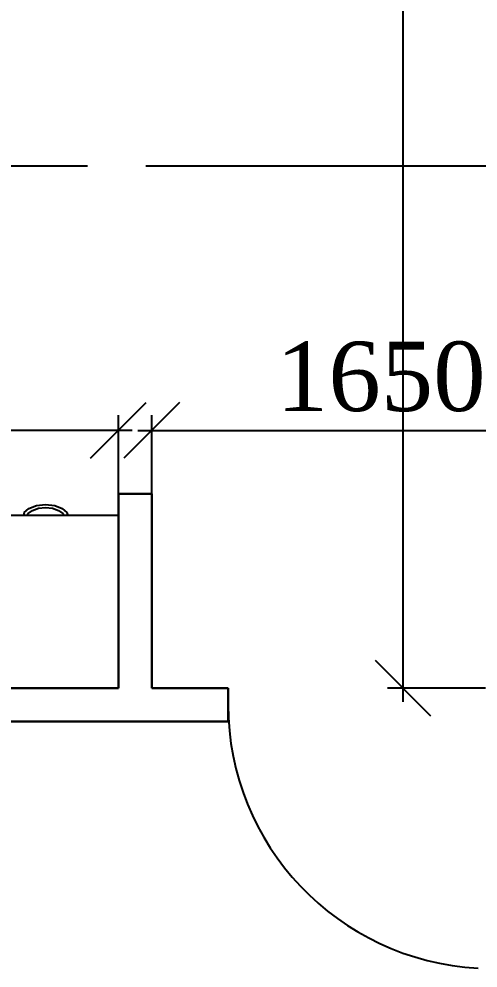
# Model space of a CAD drawing. Header units: inches. Extents: x 2870606 to 3671143, y -733551 to -473558.
# Drawn here: x 3490424 to 3492077, y -509312 to -505892 of the extents above; entities that cross this region are included whole.
import ezdxf

# ---------------------------------------------------------------- set-up
doc = ezdxf.new("R2010")
doc.units = ezdxf.units.IN
doc.header["$MEASUREMENT"] = 0
doc.linetypes.add('ACAD_ISO08W100', pattern=[36, 24, -3, 6, -3])
doc.styles.add('J~stule', font='dutch.ttf')
doc.dimstyles.new('J~style', dxfattribs={"dimscale": 100, "dimtxt": 2.5, "dimasz": 2, "dimexe": 0.55, "dimexo": 0.725, "dimtad": 1, "dimdec": 0, "dimdsep": 46, "dimtxsty": 'J~stule', "dimblk": 'OBLIQUE', "dimcen": 2, "dimdle": 0.5, "dimadec": 0, "dimazin": 0, "dimtfac": 1, "dimtdec": 0, "dimtmove": 0, "dimatfit": 3, "dimfxl": 1, "dimarcsym": 0})

# ---------------------------------------------------------------- blocks, each defined once
blk = doc.blocks.new('_Oblique')
at = {"color": 0, "linetype": 'ByBlock', "lineweight": -2}
blk.add_line((-0.5, -0.5), (0.5, 0.5), dxfattribs=at)
blk = doc.blocks.new('*D728')
at = {"color": 0, "lineweight": -2, "transparency": 16777216}
for p, q in [((3491806.5, -500573.1), (3491806.5, -508353.1)), ((3492144.5, -500623.1), (3491751.5, -500623.1)), ((3492105, -508303.1), (3491751.5, -508303.1))]:
    blk.add_line(p, q, dxfattribs=at)
at = {"layer": 'Defpoints', "color": 0, "lineweight": 35, "transparency": 16777216}
for p in [(3492217, -500623.1), (3491806.5, -508303.1), (3492177.5, -508303.1)]:
    blk.add_point(p, dxfattribs=at)
at = {"color": 0, "lineweight": -2, "transparency": 16777216, "xscale": 200, "yscale": 200, "zscale": 200}
for p, rotation in [((3491806.5, -500623.1), 90), ((3491806.5, -508303.1), 270)]:
    blk.add_blockref('_Oblique', p, dxfattribs=dict(at, rotation=rotation))
at = {"color": 0, "transparency": 16777216, "insert": (3491616.3, -504463.1), "char_height": 250, "attachment_point": 5, "rotation": 90, "style": 'J~stule'}
blk.add_mtext('7680', dxfattribs=at)
blk = doc.blocks.new('fgdgf')
for p, q in [((830048.4, 158583.2, -1288.5), (830048.4, 157961.3, -1288.5)), ((830048.4, 157961.3, -1288.5), (831181.1, 157961.3, -1288.5)), ((830233.6, 157950.9, -1288.5), (830230.9, 157961.3, -1288.5)), ((830250.7, 157935.7, -1288.5), (830233.6, 157950.9, -1288.5)), ((830248.2, 157954.2, -1288.5), (830244.6, 157961.3, -1288.5)), ((830263.8, 157942.8, -1288.5), (830248.2, 157954.2, -1288.5)), ((830278, 157925.4, -1288.5), (830250.7, 157935.7, -1288.5)), ((830285.7, 157935.5, -1288.5), (830263.8, 157942.8, -1288.5)), ((830310.8, 157932.9, -1288.5), (830285.7, 157935.5, -1288.5)), ((830335.9, 157935.5, -1288.5), (830310.8, 157932.9, -1288.5)), ((830357.8, 157942.8, -1288.5), (830335.9, 157935.5, -1288.5)), ((830370.9, 157935.7, -1288.5), (830343.7, 157925.4, -1288.5)), ((830373.5, 157954.2, -1288.5), (830357.8, 157942.8, -1288.5)), ((830388.1, 157950.9, -1288.5), (830370.9, 157935.7, -1288.5)), ((830377.1, 157961.3, -1288.5), (830373.5, 157954.2, -1288.5)), ((830388.1, 157950.9, -1288.5), (830390.7, 157961.3, -1288.5)), ((830310.8, 157921.7, -1288.5), (830278, 157925.4, -1288.5)), ((830343.7, 157925.4, -1288.5), (830310.8, 157921.7, -1288.5))]:
    blk.add_line(p, q)
blk = doc.blocks.new('*D774')
at = {"color": 0, "lineweight": -2, "transparency": 16777216}
for p, q in [((3490902.3, -507775.5), (3490902.3, -507319.5)), ((3492552.3, -507771.3), (3492552.3, -507319.5)), ((3490852.3, -507374.5), (3492602.3, -507374.5))]:
    blk.add_line(p, q, dxfattribs=at)
at = {"layer": 'Defpoints', "color": 0, "lineweight": 35, "transparency": 16777216}
for p in [(3492552.3, -507374.5), (3490902.3, -507848, 94.1), (3492552.3, -507843.8, -45.2)]:
    blk.add_point(p, dxfattribs=at)
at = {"color": 0, "lineweight": -2, "transparency": 16777216, "xscale": 200, "yscale": 200, "zscale": 200, "rotation": 180}
blk.add_blockref('_Oblique', (3490902.3, -507374.5), dxfattribs=at)
at = {"color": 0, "lineweight": -2, "transparency": 16777216, "xscale": 200, "yscale": 200, "zscale": 200}
blk.add_blockref('_Oblique', (3492552.3, -507374.5), dxfattribs=at)
at = {"color": 0, "transparency": 16777216, "insert": (3491727.3, -507181.8), "char_height": 250, "attachment_point": 5, "style": 'J~stule'}
blk.add_mtext('1650', dxfattribs=at)
blk = doc.blocks.new('*D775')
at = {"color": 0, "lineweight": -2, "transparency": 16777216}
for p, q in [((3488552.3, -507756.1), (3488552.3, -507319.5)), ((3490782.3, -507756.1), (3490782.3, -507319.5)), ((3490832.3, -507374.5), (3488502.3, -507374.5))]:
    blk.add_line(p, q, dxfattribs=at)
at = {"layer": 'Defpoints', "color": 0, "lineweight": 35, "transparency": 16777216}
for p in [(3488552.3, -507374.5), (3488552.3, -507828.6), (3490782.3, -507828.6)]:
    blk.add_point(p, dxfattribs=at)
at = {"color": 0, "lineweight": -2, "transparency": 16777216, "xscale": 200, "yscale": 200, "zscale": 200, "rotation": 180}
blk.add_blockref('_Oblique', (3488552.3, -507374.5), dxfattribs=at)
at = {"color": 0, "lineweight": -2, "transparency": 16777216, "xscale": 200, "yscale": 200, "zscale": 200}
blk.add_blockref('_Oblique', (3490782.3, -507374.5), dxfattribs=at)
at = {"color": 0, "transparency": 16777216, "insert": (3489667.3, -507184.5), "char_height": 250, "attachment_point": 5, "style": 'J~stule'}
blk.add_mtext('2230', dxfattribs=at)

msp = doc.modelspace()

# ---------------------------------------------------------------- linework, layer by layer
at = {"color": 252, "linetype": 'ACAD_ISO08W100', "ltscale": 70}
msp.add_line((3515241.22, -506423.13), (3449347.53, -506423.13), dxfattribs=at)
at = {"lineweight": 30}
msp.add_line((3491177.48, -508303.13, 17.61), (3491177.48, -508423.13, 17.61), dxfattribs=at)
for points in [[(3490782.3, -508303.13), (3488552.3, -508303.13), (3488552.3, -506623.13), (3488152.3, -506623.13), (3488152.3, -508423.13), (3491177.48, -508423.13)], [(3491177.48, -508303.13), (3490902.3, -508303.13)]]:
    msp.add_lwpolyline(points, dxfattribs=at)
at = {"lineweight": 30, "elevation": 94.1}
msp.add_lwpolyline([(3490782.3, -508303.13), (3490782.3, -507603.13), (3490902.3, -507603.13), (3490902.3, -508303.13)], dxfattribs=at)
msp.add_arc((3492127.2, -508363.24, 17.61), 949.72, 179.99321, 266.99919)

# ---------------------------------------------------------------- block references
at = {"rotation": 180}
msp.add_blockref('fgdgf', (4320830.66, -349719.93, 1288.5), dxfattribs=at)

# ---------------------------------------------------------------- dimensions: what is measured, and where the dimension line sits
dim = msp.add_linear_dim(base=(3491806.51, -508303.13), p1=(3492216.96, -500623.13), p2=(3492177.48, -508303.13), angle=90, dimstyle='J~style', override={"dimdec": 1, "dimtdec": 1})
dim.commit()
dim.dimension.update_dxf_attribs({"geometry": '*D728', "text_midpoint": (3491616.32, -504463.13)})
for base, p1, p2, picture, middle in [((3488552.3, -507374.47), (3490782.3, -507828.55), (3488552.3, -507828.55), '*D775', (3489667.3, -507184.46)), ((3492552.3, -507374.47), (3490902.3, -507847.96, 94.1), (3492552.3, -507843.82, -45.22), '*D774', (3491727.3, -507181.77))]:
    dim = msp.add_linear_dim(base=base, p1=p1, p2=p2, dimstyle='J~style', override={"dimdec": 1, "dimtdec": 1})
    dim.commit()
    dim.dimension.update_dxf_attribs({"geometry": picture, "text_midpoint": middle})

doc.saveas('drawing.dxf')
